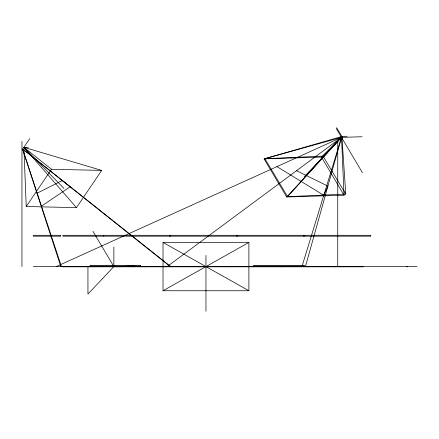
<?xml version="1.0" encoding="UTF-8"?>
<svg xmlns="http://www.w3.org/2000/svg" width="439" height="439" viewBox="0 0 439 439"><rect width="100%" height="100%" fill="white"/><g stroke="black" fill="none" stroke-linecap="round" stroke-linejoin="round"><path stroke-width="0.66" d="M305.44 266.594L341.509 137.38L362.087 136.738M301.95 266.594L341.509 137.38L264.102 158.869L286.683 197.001L344.039 195.207L341.509 137.38L124.857 235.491M76.468 207.647L23.865 147.29L101.705 170.409L76.468 207.647L26.236 206.5L23.865 147.29L29.704 138.669M26.236 206.5L51.473 169.262L101.705 170.409M287.627 196.683L345.762 194.087L341.904 136.469L264.893 158.726L287.627 196.683L341.904 136.469L347.117 136.238M305.324 176.407L341.904 136.469L336.642 127.683M286.683 197.001L341.509 137.38L167.122 266.594M304.073 177.038L341.509 137.38L321.458 157.069L264.102 158.869M264.893 158.726L323.027 156.13L341.904 136.469M41.475 206.138L70.141 186.811L62.371 180.511L36.975 193.242M163.023 290.744L248.891 242.443L248.891 290.744L163.023 290.744L163.023 242.443L248.891 242.443M56.176 266.594L123.606 236.056M134.438 266.018L113.86 266.594L87.943 294.064L87.943 266.594M90.11 266.056L140.491 266.056M253.687 266.056L304.068 266.056M33.309 266.594L417.05 266.594M63.973 188.452L23.865 147.29L28.37 147.394M296.534 170.705L327.911 186.103L323.779 195.295L276.943 166.622M163.023 242.443L248.891 290.744M23.865 147.29L51.473 169.262M170.766 266.594L22.543 148.887L60.829 266.594M170.272 266.594L22.543 148.887L61.465 266.594M323.027 156.13L345.762 194.087M336.279 128.556L362.416 172.692M321.458 157.069L344.039 195.207M92.969 231.315L113.86 266.594L113.86 246.981M362.515 266.369L362.515 266.819M337.745 141.369L337.745 266.594M335.698 266.369L335.698 266.819M335.253 266.369L335.253 266.819M308.436 266.369L308.436 266.819M307.991 266.369L307.991 266.819M304.803 235.288L304.803 236.182M303.843 265.831L303.843 266.281M303.667 235.288L303.667 236.182M281.174 266.369L281.174 266.819M280.724 266.369L280.724 266.819M253.912 265.831L253.912 266.281M253.912 266.369L253.912 266.819M253.462 266.369L253.462 266.819M237.784 235.288L237.784 236.182M236.648 235.288L236.648 236.182M226.645 266.369L226.645 266.819M226.2 266.369L226.2 266.819M205.957 255.41L205.957 311.317M199.383 266.369L199.383 266.819M198.938 266.369L198.938 266.819M172.121 266.369L172.121 266.819M171.671 266.369L171.671 266.819M170.76 235.288L170.76 236.182M169.624 235.288L169.624 236.182M144.859 266.369L144.859 266.819M144.409 266.369L144.409 266.819M140.266 265.831L140.266 266.281M117.597 266.369L117.597 266.819M117.147 266.369L117.147 266.819M103.741 235.288L103.741 236.182M90.33 265.831L90.33 266.281M90.33 266.369L90.33 266.819M89.885 266.369L89.885 266.819M63.068 266.369L63.068 266.819M21.95 141.369L21.95 266.594M60.571 235.288L33.309 235.288L33.309 236.182L60.571 236.182L60.571 235.288M370.692 235.288L62.843 235.288L62.843 236.182L370.692 236.182L370.692 235.288M140.716 265.831L89.885 265.831L89.885 266.281L140.716 266.281L140.716 265.831M304.293 265.831L253.462 265.831L253.462 266.281L304.293 266.281L304.293 265.831M362.96 266.369L62.623 266.369L62.623 266.819L362.96 266.819L362.96 266.369M407.249 266.369L406.805 266.369L406.805 266.819L407.249 266.819L407.249 266.369"/></g></svg>
